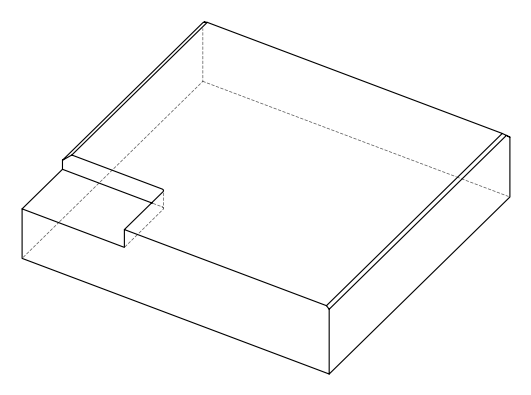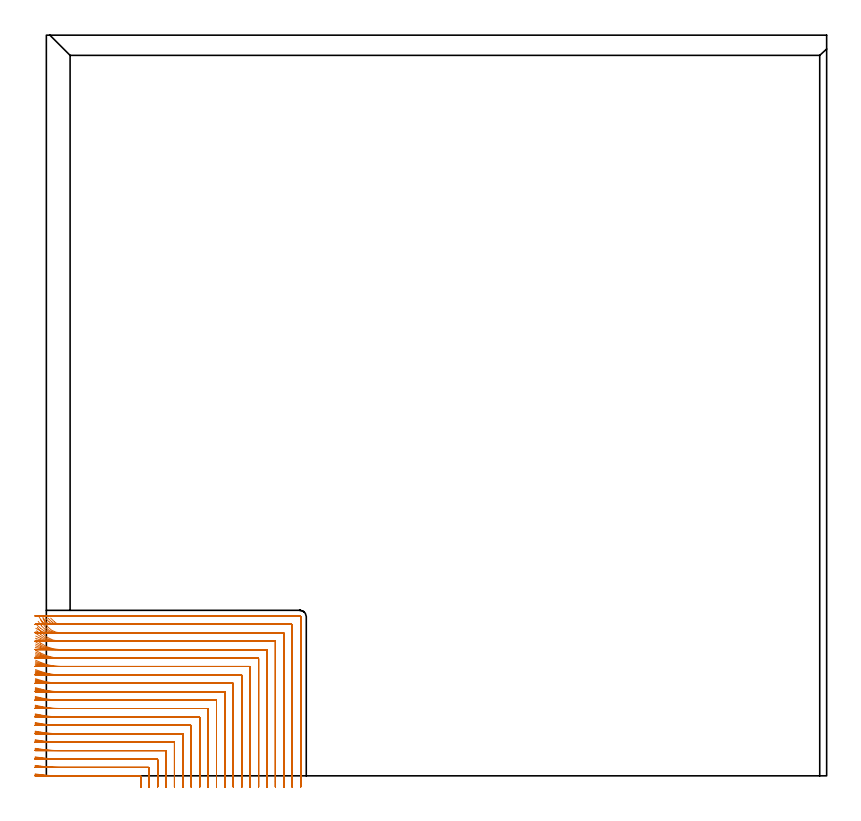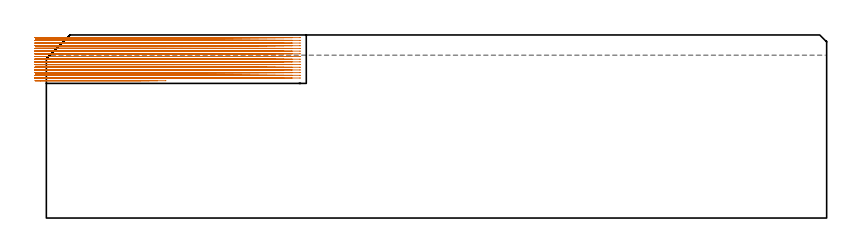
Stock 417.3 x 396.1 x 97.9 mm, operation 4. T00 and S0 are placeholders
(PLAN: 4 operations, 1 tool changes, 148.5 min)
(1 AREA_MILL | FG_CHAMFER_SURFACE | UGT0205_001 | 13.36 min | 24344 mm3)
(2 AREA_MILL_1 | FG_CHAMFER_SURFACE_1 | UGT0205_001 | 12.36 min | 24819 mm3)
(3 AREA_MILL_2 | FG_CHAMFER_SURFACE_2 | UGT0205_001 | 6.35 min | 2641 mm3)
(4 MILL_CORNER_NOTCH_RECTANGULAR | CORNER_NOTCH_RECTANGULAR | NXT0201_008 | Follow Part, ap 1.5, ae 75% | 116.43 min | 318016 mm3)
(TOOL UGT0205_001 | Chamfer Mill 20 x 3 x 45 deg. | D20 FL50 Z2)
(TOOL NXT0201_008 | ENDMILL 6mm [2P460-0600-NA 1630] | D6 FL26 Z6)
(OP 4 MILL_CORNER_NOTCH_RECTANGULAR, part 1 of 2)
G17 G21 G94 G90
T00 M6
G54
G17 G0 G90 X50.5 Y-6. S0 M3
G43 Z107.9 H1
Z96.461
G94 G1 Y-3. F250.
Y-0.294 F500.
G3 X50.206 Y0. R0.3
G1 X7.586
G2 X-3. Y0.658 R85.5
G1 X-5.977 Y1.029 F250.
G0 Z107.9
X55. Y-6.
Z96.461
G1 Y-3.
Y4.206 F500.
G3 X54.706 Y4.5 R0.3
G1 X7.586
G2 X-3. Y5.195 R81.
G1 X-5.974 Y5.587 F250.
G0 Z107.9
X59.5 Y-6.
Z96.461
G1 Y-3.
Y8.705 F500.
G3 X59.205 Y9. R0.3
G1 X7.586
G2 X-3. Y9.736 R76.5
G1 X-5.971 Y10.151 F250.
G0 Z107.9
X64. Y-6.
Z96.461
G1 Y-3.
Y13.205 F500.
G3 X63.705 Y13.5 R0.3
G1 X7.586
G2 X-3. Y14.282 R72.
G1 X-5.967 Y14.724 F250.
G0 Z107.9
X68.5 Y-6.
Z96.461
G1 Y-3.
Y17.705 F500.
G3 X68.205 Y18. R0.3
G1 X7.586
G2 X-3. Y18.835 R67.5
G1 X-5.963 Y19.306 F250.
G0 Z107.9
X73. Y-6.
Z96.461
G1 Y-3.
Y22.205 F500.
G3 X72.705 Y22.5 R0.3
G1 X7.586
G2 X-3. Y23.396 R63.
G1 X-5.957 Y23.9 F250.
G0 Z107.9
X77.5 Y-6.
Z96.461
G1 Y-3.
Y26.705 F500.
G3 X77.205 Y27. R0.3
G1 X7.586
G2 X-3. Y27.966 R58.5
G1 X-5.95 Y28.509 F250.
G0 Z107.9
X82. Y-6.
Z96.461
G1 Y-3.
Y31.205 F500.
G3 X81.705 Y31.5 R0.3
G1 X7.586
G2 X-3. Y32.548 R54.
G1 X-5.942 Y33.136 F250.
G0 Z107.9
X86.5 Y-6.
Z96.461
G1 Y-3.
Y35.704 F500.
G3 X86.204 Y36. R0.3
G1 X7.586
G2 X-3. Y37.145 R49.5
G1 X-5.931 Y37.787 F250.
G0 Z107.9
X91. Y-6.
Z96.461
G1 Y-3.
Y40.204 F500.
G3 X90.704 Y40.5 R0.3
G1 X7.586
G2 X-3. Y41.763 R45.
G1 X-5.916 Y42.469 F250.
G0 Z107.9
X95.5 Y-6.
Z96.461
G1 Y-3.
Y44.704 F500.
G3 X95.204 Y45. R0.3
G1 X7.586
G2 X-3. Y46.408 R40.5
G1 X-5.896 Y47.192 F250.
G0 Z107.9
X100. Y-6.
Z96.461
G1 Y-3.
Y49.204 F500.
G3 X99.704 Y49.5 R0.3
G1 X7.586
G2 X-3. Y51.092 R36.
G1 X-5.867 Y51.974 F250.
G0 Z107.9
X104.5 Y-6.
Z96.461
G1 Y-3.
Y53.704 F500.
G3 X104.204 Y54. R0.3
G1 X7.586
G2 X-3. Y55.832 R31.5
G1 X-5.826 Y56.84 F250.
G0 Z107.9
X109. Y-6.
Z96.461
G1 Y-3.
Y58.203 F500.
G3 X108.703 Y58.5 R0.3
G1 X7.586
G2 X-3. Y60.662 R27.
G1 X-5.76 Y61.838 F250.
G0 Z107.9
X113.5 Y-6.
Z96.461
G1 Y-3.
Y62.703 F500.
G3 X113.203 Y63. R0.3
G1 X7.586
G2 X-3. Y65.646 R22.5
G1 X-5.647 Y67.057 F250.
G0 Z107.9
X118. Y-6.
Z96.461
G1 Y-3.
Y67.203 F500.
G3 X117.703 Y67.5 R0.3
G1 X7.586
G2 X-3. Y70.942 R18.
G1 X-5.426 Y72.706 F250.
G0 Z107.9
X122.5 Y-6.
Z96.461
G1 Y-3.
Y71.703 F500.
G3 X122.203 Y72. R0.3
G1 X7.586
G2 X-3. Y77.122 R13.5
G1 X-4.862 Y79.475 F250.
G0 Z107.9
X127. Y-6.
Z96.461
G1 Y-3.
Y76.203 F500.
G3 X126.703 Y76.5 R0.3
G1 X7.586
G2 X-0.459 Y81.465 R9.
G1 X-1.804 Y84.147 F250.
G0 Z107.9
X131.5 Y-6.
Z96.461
G1 Y-3.
Y80.703 F500.
G3 X131.203 Y81. R0.3
G1 X7.586
G2 X4.451 Y82.272 R4.5
G1 X2.299 Y84.363 F250.
G0 Z107.9
X136. Y-6.
Z96.461
G1 Y-3.
Y85.1 F500.
G3 X135.6 Y85.5 R0.4
G1 X7.586
X4.586 F250.
G0 Z107.9
X50.5 Y-6.
Z95.022
G1 Y-3.
Y-0.294 F500.
G3 X50.206 Y0. R0.3
G1 X6.147
G2 X-3. Y0.491 R85.5
G1 X-5.983 Y0.812 F250.
G0 Z107.9
X55. Y-6.
Z95.022
G1 Y-3.
Y4.206 F500.
G3 X54.706 Y4.5 R0.3
G1 X6.147
G2 X-3. Y5.018 R81.
G1 X-5.981 Y5.357 F250.
G0 Z107.9
X59.5 Y-6.
Z95.022
G1 Y-3.
Y8.705 F500.
G3 X59.205 Y9. R0.3
G1 X6.147
G2 X-3. Y9.549 R76.5
G1 X-5.978 Y9.907 F250.
G0 Z107.9
X64. Y-6.
Z95.022
G1 Y-3.
Y13.205 F500.
G3 X63.705 Y13.5 R0.3
G1 X6.147
G2 X-3. Y14.083 R72.
G1 X-5.976 Y14.464 F250.
G0 Z107.9
X68.5 Y-6.
Z95.022
G1 Y-3.
Y17.705 F500.
G3 X68.205 Y18. R0.3
G1 X6.147
G2 X-3. Y18.623 R67.5
G1 X-5.972 Y19.029 F250.
G0 Z107.9
X73. Y-6.
Z95.022
G1 Y-3.
Y22.205 F500.
G3 X72.705 Y22.5 R0.3
G1 X6.147
G2 X-3. Y23.168 R63.
G1 X-5.968 Y23.603 F250.
G0 Z107.9
X77.5 Y-6.
Z95.022
G1 Y-3.
Y26.705 F500.
G3 X77.205 Y27. R0.3
G1 X6.147
G2 X-3. Y27.719 R58.5
G1 X-5.963 Y28.189 F250.
G0 Z107.9
X82. Y-6.
Z95.022
G1 Y-3.
Y31.205 F500.
G3 X81.705 Y31.5 R0.3
G1 X6.147
G2 X-3. Y32.28 R54.
G1 X-5.957 Y32.788 F250.
G0 Z107.9
X86.5 Y-6.
Z95.022
G1 Y-3.
Y35.704 F500.
G3 X86.204 Y36. R0.3
G1 X6.147
G2 X-3. Y36.852 R49.5
G1 X-5.948 Y37.407 F250.
G0 Z107.9
X91. Y-6.
Z95.022
G1 Y-3.
Y40.204 F500.
G3 X90.704 Y40.5 R0.3
G1 X6.147
G2 X-3. Y41.439 R45.
G1 X-5.937 Y42.049 F250.
G0 Z107.9
X95.5 Y-6.
Z95.022
G1 Y-3.
Y44.704 F500.
G3 X95.204 Y45. R0.3
G1 X6.147
G2 X-3. Y46.046 R40.5
G1 X-5.922 Y46.724 F250.
G0 Z107.9
X100. Y-6.
Z95.022
G1 Y-3.
Y49.204 F500.
G3 X99.704 Y49.5 R0.3
G1 X6.147
G2 X-3. Y50.681 R36.
G1 X-5.902 Y51.444 F250.
G0 Z107.9
X104.5 Y-6.
Z95.022
G1 Y-3.
Y53.704 F500.
G3 X104.204 Y54. R0.3
G1 X6.147
G2 X-3. Y55.357 R31.5
G1 X-5.871 Y56.228 F250.
G0 Z107.9
X109. Y-6.
Z95.022
G1 Y-3.
Y58.203 F500.
G3 X108.703 Y58.5 R0.3
G1 X6.147
G2 X-3. Y60.097 R27.
G1 X-5.823 Y61.113 F250.
G0 Z107.9
X113.5 Y-6.
Z95.022
G1 Y-3.
Y62.703 F500.
G3 X113.203 Y63. R0.3
G1 X6.147
G2 X-3. Y64.943 R22.5
G1 X-5.741 Y66.163 F250.
G0 Z107.9
X118. Y-6.
Z95.022
G1 Y-3.
Y67.203 F500.
G3 X117.703 Y67.5 R0.3
G1 X6.147
G2 X-3. Y69.997 R18.
G1 X-5.584 Y71.522 F250.
G0 Z107.9
X122.5 Y-6.
Z95.022
G1 Y-3.
Y71.703 F500.
G3 X122.203 Y72. R0.3
G1 X6.147
G2 X-3. Y75.571 R13.5
G1 X-5.206 Y77.604 F250.
G0 Z107.9
X127. Y-6.
Z95.022
G1 Y-3.
Y76.203 F500.
G3 X126.703 Y76.5 R0.3
G1 X6.147
G2 X-1.651 Y81.006 R9.
G1 X-3.149 Y83.605 F250.
G0 Z107.9
X131.5 Y-6.
Z95.022
G1 Y-3.
Y80.703 F500.
G3 X131.203 Y81. R0.3
G1 X6.147
G2 X3.011 Y82.272 R4.5
G1 X0.859 Y84.363 F250.
G0 Z107.9
X136. Y-6.
Z95.022
G1 Y-3.
Y85.1 F500.
G3 X135.6 Y85.5 R0.4
G1 X6.147
X3.147 F250.
G0 Z107.9
X50.5 Y-6.
Z93.583
G1 Y-3.
Y-0.294 F500.
G3 X50.206 Y0. R0.3
G1 X4.683
G2 X-3. Y0.346 R85.5
G1 X-5.988 Y0.616 F250.
G0 Z107.9
X55. Y-6.
Z93.583
G1 Y-3.
Y4.206 F500.
G3 X54.706 Y4.5 R0.3
G1 X4.683
G2 X-3. Y4.865 R81.
G1 X-5.986 Y5.15 F250.
G0 Z107.9
X59.5 Y-6.
Z93.583
G1 Y-3.
Y8.705 F500.
G3 X59.205 Y9. R0.3
G1 X4.683
G2 X-3. Y9.387 R76.5
G1 X-5.985 Y9.688 F250.
G0 Z107.9
X64. Y-6.
Z93.583
G1 Y-3.
Y13.205 F500.
G3 X63.705 Y13.5 R0.3
G1 X4.683
G2 X-3. Y13.911 R72.
G1 X-5.983 Y14.231 F250.
G0 Z107.9
X68.5 Y-6.
Z93.583
G1 Y-3.
Y17.705 F500.
G3 X68.205 Y18. R0.3
G1 X4.683
G2 X-3. Y18.439 R67.5
G1 X-5.981 Y18.78 F250.
G0 Z107.9
X73. Y-6.
Z93.583
G1 Y-3.
Y22.205 F500.
G3 X72.705 Y22.5 R0.3
G1 X4.683
G2 X-3. Y22.97 R63.
G1 X-5.978 Y23.336 F250.
G0 Z107.9
X77.5 Y-6.
Z93.583
G1 Y-3.
Y26.705 F500.
G3 X77.205 Y27. R0.3
G1 X4.683
G2 X-3. Y27.507 R58.5
G1 X-5.974 Y27.901 F250.
G0 Z107.9
X82. Y-6.
Z93.583
G1 Y-3.
Y31.205 F500.
G3 X81.705 Y31.5 R0.3
G1 X4.683
G2 X-3. Y32.049 R54.
G1 X-5.969 Y32.476 F250.
G0 Z107.9
X86.5 Y-6.
Z93.583
G1 Y-3.
Y35.704 F500.
G3 X86.204 Y36. R0.3
G1 X4.683
G2 X-3. Y36.6 R49.5
G1 X-5.964 Y37.066 F250.
G0 Z107.9
X91. Y-6.
Z93.583
G1 Y-3.
Y40.204 F500.
G3 X90.704 Y40.5 R0.3
G1 X4.683
G2 X-3. Y41.161 R45.
G1 X-5.956 Y41.673 F250.
G0 Z107.9
X95.5 Y-6.
Z93.583
G1 Y-3.
Y44.704 F500.
G3 X95.204 Y45. R0.3
G1 X4.683
G2 X-3. Y45.735 R40.5
G1 X-5.946 Y46.305 F250.
G0 Z107.9
X100. Y-6.
Z93.583
G1 Y-3.
Y49.204 F500.
G3 X99.704 Y49.5 R0.3
G1 X4.683
G2 X-3. Y50.329 R36.
G1 X-5.931 Y50.97 F250.
G0 Z107.9
X104.5 Y-6.
Z93.583
G1 Y-3.
Y53.704 F500.
G3 X104.204 Y54. R0.3
G1 X4.683
G2 X-3. Y54.951 R31.5
G1 X-5.909 Y55.683 F250.
G0 Z107.9
X109. Y-6.
Z93.583
G1 Y-3.
Y58.203 F500.
G3 X108.703 Y58.5 R0.3
G1 X4.683
G2 X-3. Y59.616 R27.
G1 X-5.876 Y60.47 F250.
G0 Z107.9
X113.5 Y-6.
Z93.583
G1 Y-3.
Y62.703 F500.
G3 X113.203 Y63. R0.3
G1 X4.683
G2 X-3. Y64.352 R22.5
G1 X-5.82 Y65.377 F250.
G0 Z107.9
X118. Y-6.
Z93.583
G1 Y-3.
Y67.203 F500.
G3 X117.703 Y67.5 R0.3
G1 X4.683
G2 X-3. Y69.222 R18.
G1 X-5.713 Y70.503 F250.
G0 Z107.9
X122.5 Y-6.
Z93.583
G1 Y-3.
Y71.703 F500.
G3 X122.203 Y72. R0.3
G1 X4.683
G2 X-3. Y74.4 R13.5
G1 X-5.467 Y76.107 F250.
G0 Z107.9
X127. Y-6.
Z93.583
G1 Y-3.
Y76.203 F500.
G3 X126.703 Y76.5 R0.3
G1 X4.683
G2 X-2.597 Y80.209 R9.
G1 X-4.361 Y82.636 F250.
G0 Z107.9
X131.5 Y-6.
Z93.583
G1 Y-3.
Y80.703 F500.
G3 X131.203 Y81. R0.3
G1 X4.683
G2 X1.483 Y82.337 R4.5
G1 X-0.626 Y84.471 F250.
G0 Z107.9
X136. Y-6.
Z93.583
G1 Y-3.
Y85.1 F500.
G3 X135.6 Y85.5 R0.4
G1 X4.683
X1.683 F250.
G0 Z107.9
X50.5 Y-6.
Z92.144
G1 Y-3.
Y-0.294 F500.
G3 X50.206 Y0. R0.3
G1 X3.033
G2 X-3. Y0.213 R85.5
G1 X-5.993 Y0.425 F250.
G0 Z107.9
X55. Y-6.
Z92.144
G1 Y-3.
Y4.206 F500.
G3 X54.706 Y4.5 R0.3
G1 X3.033
G2 X-3. Y4.725 R81.
G1 X-5.992 Y4.948 F250.
G0 Z107.9
X59.5 Y-6.
Z92.144
G1 Y-3.
Y8.705 F500.
G3 X59.205 Y9. R0.3
G1 X3.033
G2 X-3. Y9.238 R76.5
G1 X-5.991 Y9.475 F250.
G0 Z107.9
X64. Y-6.
Z92.144
G1 Y-3.
Y13.205 F500.
G3 X63.705 Y13.5 R0.3
G1 X3.033
G2 X-3. Y13.753 R72.
G1 X-5.989 Y14.005 F250.
G0 Z107.9
X68.5 Y-6.
Z92.144
G1 Y-3.
Y17.705 F500.
G3 X68.205 Y18. R0.3
G1 X3.033
G2 X-3. Y18.27 R67.5
G1 X-5.988 Y18.538 F250.
G0 Z107.9
X73. Y-6.
Z92.144
G1 Y-3.
Y22.205 F500.
G3 X72.705 Y22.5 R0.3
G1 X3.033
G2 X-3. Y22.79 R63.
G1 X-5.986 Y23.077 F250.
G0 Z107.9
X77.5 Y-6.
Z92.144
G1 Y-3.
Y26.705 F500.
G3 X77.205 Y27. R0.3
G1 X3.033
G2 X-3. Y27.312 R58.5
G1 X-5.984 Y27.621 F250.
G0 Z107.9
X82. Y-6.
Z92.144
G1 Y-3.
Y31.205 F500.
G3 X81.705 Y31.5 R0.3
G1 X3.033
G2 X-3. Y31.838 R54.
G1 X-5.981 Y32.173 F250.
G0 Z107.9
X86.5 Y-6.
Z92.144
G1 Y-3.
Y35.704 F500.
G3 X86.204 Y36. R0.3
G1 X3.033
G2 X-3. Y36.369 R49.5
G1 X-5.978 Y36.735 F250.
G0 Z107.9
X91. Y-6.
Z92.144
G1 Y-3.
Y40.204 F500.
G3 X90.704 Y40.5 R0.3
G1 X3.033
G2 X-3. Y40.906 R45.
G1 X-5.973 Y41.309 F250.
G0 Z107.9
X95.5 Y-6.
Z92.144
G1 Y-3.
Y44.704 F500.
G3 X95.204 Y45. R0.3
G1 X3.033
G2 X-3. Y45.452 R40.5
G1 X-5.967 Y45.899 F250.
G0 Z107.9
X100. Y-6.
Z92.144
G1 Y-3.
Y49.204 F500.
G3 X99.704 Y49.5 R0.3
G1 X3.033
G2 X-3. Y50.009 R36.
G1 X-5.958 Y50.512 F250.
G0 Z107.9
X104.5 Y-6.
Z92.144
G1 Y-3.
Y53.704 F500.
G3 X104.204 Y54. R0.3
G1 X3.033
G2 X-3. Y54.583 R31.5
G1 X-5.944 Y55.158 F250.
G0 Z107.9
X109. Y-6.
Z92.144
G1 Y-3.
Y58.203 F500.
G3 X108.703 Y58.5 R0.3
G1 X3.033
G2 X-3. Y59.183 R27.
G1 X-5.924 Y59.853 F250.
G0 Z107.9
X113.5 Y-6.
Z92.144
G1 Y-3.
Y62.703 F500.
G3 X113.203 Y63. R0.3
G1 X3.033
G2 X-3. Y63.824 R22.5
G1 X-5.89 Y64.628 F250.
G0 Z107.9
X118. Y-6.
Z92.144
G1 Y-3.
Y67.203 F500.
G3 X117.703 Y67.5 R0.3
G1 X3.033
G2 X-3. Y68.541 R18.
G1 X-5.826 Y69.547 F250.
G0 Z107.9
X122.5 Y-6.
Z92.144
G1 Y-3.
Y71.703 F500.
G3 X122.203 Y72. R0.3
G1 X3.033
G2 X-3. Y73.423 R13.5
G1 X-5.684 Y74.764 F250.
G0 Z107.9
X127. Y-6.
Z92.144
G1 Y-3.
Y76.203 F500.
G3 X126.703 Y76.5 R0.3
G1 X3.033
G2 X-3. Y78.822 R9.
G1 X-5.226 Y80.833 F250.
G0 Z107.9
X131.5 Y-6.
Z92.144
G1 Y-3.
Y80.703 F500.
G3 X131.203 Y81. R0.3
G1 X3.033
G2 X-0.756 Y83.072 R4.5
G1 X-2.374 Y85.598 F250.
G0 Z107.9
X136. Y-6.
Z92.144
G1 Y-3.
Y85.1 F500.
G3 X135.6 Y85.5 R0.4
G1 X3.033
X0.033 F250.
G0 Z107.9
X50.5 Y-6.
Z90.705
G1 Y-3.
Y-0.294 F500.
G3 X50.206 Y0. R0.3
G1 X1.14
G2 X-3. Y0.1 R85.5
G1 X-5.996 Y0.246 F250.
G0 Z107.9
X55. Y-6.
Z90.705
G1 Y-3.
Y4.206 F500.
G3 X54.706 Y4.5 R0.3
G1 X1.14
G2 X-3. Y4.606 R81.
G1 X-5.996 Y4.759 F250.
G0 Z107.9
X59.5 Y-6.
Z90.705
G1 Y-3.
Y8.705 F500.
G3 X59.205 Y9. R0.3
G1 X1.14
G2 X-3. Y9.112 R76.5
G1 X-5.996 Y9.275 F250.
G0 Z107.9
X64. Y-6.
Z90.705
G1 Y-3.
Y13.205 F500.
G3 X63.705 Y13.5 R0.3
G1 X1.14
G2 X-3. Y13.619 R72.
G1 X-5.995 Y13.792 F250.
G0 Z107.9
X68.5 Y-6.
Z90.705
G1 Y-3.
Y17.705 F500.
G3 X68.205 Y18. R0.3
G1 X1.14
G2 X-3. Y18.127 R67.5
G1 X-5.994 Y18.311 F250.
G0 Z107.9
X73. Y-6.
Z90.705
G1 Y-3.
Y22.205 F500.
G3 X72.705 Y22.5 R0.3
G1 X1.14
G2 X-3. Y22.636 R63.
G1 X-5.994 Y22.833 F250.
G0 Z107.9
X77.5 Y-6.
Z90.705
G1 Y-3.
Y26.705 F500.
G3 X77.205 Y27. R0.3
G1 X1.14
G2 X-3. Y27.147 R58.5
G1 X-5.992 Y27.359 F250.
G0 Z107.9
X82. Y-6.
Z90.705
G1 Y-3.
Y31.205 F500.
G3 X81.705 Y31.5 R0.3
G1 X1.14
G2 X-3. Y31.659 R54.
G1 X-5.991 Y31.889 F250.
G0 Z107.9
X86.5 Y-6.
Z90.705
G1 Y-3.
Y35.704 F500.
G3 X86.204 Y36. R0.3
G1 X1.14
G2 X-3. Y36.173 R49.5
G1 X-5.989 Y36.424 F250.
G0 Z107.9
X91. Y-6.
Z90.705
G1 Y-3.
Y40.204 F500.
G3 X90.704 Y40.5 R0.3
G1 X1.14
G2 X-3. Y40.691 R45.
G1 X-5.987 Y40.967 F250.
G0 Z107.9
X95.5 Y-6.
Z90.705
G1 Y-3.
Y44.704 F500.
G3 X95.204 Y45. R0.3
G1 X1.14
G2 X-3. Y45.212 R40.5
G1 X-5.984 Y45.519 F250.
G0 Z107.9
X100. Y-6.
Z90.705
G1 Y-3.
Y49.204 F500.
G3 X99.704 Y49.5 R0.3
G1 X1.14
G2 X-3. Y49.739 R36.
G1 X-5.98 Y50.084 F250.
G0 Z107.9
X104.5 Y-6.
Z90.705
G1 Y-3.
Y53.704 F500.
G3 X104.204 Y54. R0.3
G1 X1.14
G2 X-3. Y54.273 R31.5
G1 X-5.974 Y54.668 F250.
G0 Z107.9
X109. Y-6.
Z90.705
G1 Y-3.
Y58.203 F500.
G3 X108.703 Y58.5 R0.3
G1 X1.14
G2 X-3. Y58.819 R27.
G1 X-5.965 Y59.279 F250.
G0 Z107.9
X113.5 Y-6.
Z90.705
G1 Y-3.
Y62.703 F500.
G3 X113.203 Y63. R0.3
G1 X1.14
G2 X-3. Y63.384 R22.5
G1 X-5.949 Y63.936 F250.
G0 Z107.9
X118. Y-6.
Z90.705
G1 Y-3.
Y67.203 F500.
G3 X117.703 Y67.5 R0.3
G1 X1.14
G2 X-3. Y67.983 R18.
G1 X-5.92 Y68.673 F250.
G0 Z107.9
X122.5 Y-6.
Z90.705
G1 Y-3.
Y71.703 F500.
G3 X122.203 Y72. R0.3
G1 X1.14
G2 X-3. Y72.651 R13.5
G1 X-5.855 Y73.571 F250.
G0 Z107.9
X127. Y-6.
Z90.705
G1 Y-3.
Y76.203 F500.
G3 X126.703 Y76.5 R0.3
G1 X1.14
G2 X-3. Y77.509 R9.
G1 X-5.664 Y78.889 F250.
G0 Z107.9
X131.5 Y-6.
Z90.705
G1 Y-3.
Y80.703 F500.
G3 X131.203 Y81. R0.3
G1 X1.14
G2 X-2.64 Y83.059 R4.5
G1 X-4.267 Y85.579 F250.
G0 Z107.9
X136. Y-6.
Z90.705
G1 Y-3.
Y85.1 F500.
G3 X135.6 Y85.5 R0.4
G1 X1.14
X-1.86 F250.
G0 Z107.9
X50.5 Y-6.
Z89.267
G1 Y-3.
Y-0.294 F500.
G3 X50.206 Y0. R0.3
G1 X-1.806
G2 X-3. Y0.008 R85.5
G1 X-6. Y0.05 F250.
G0 Z107.9
X55. Y-6.
Z89.267
G1 Y-3.
Y4.206 F500.
G3 X54.706 Y4.5 R0.3
G1 X-1.806
G2 X-3. Y4.509 R81.
G1 X-6. Y4.553 F250.
G0 Z107.9
X59.5 Y-6.
Z89.267
G1 Y-3.
Y8.706 F500.
G3 X59.206 Y9. R0.3
G1 X-1.806
G2 X-3. Y9.009 R76.5
G1 X-6. Y9.056 F250.
G0 Z107.9
X64. Y-6.
Z89.267
G1 Y-3.
Y13.205 F500.
G3 X63.705 Y13.5 R0.3
G1 X-1.806
G2 X-3. Y13.51 R72.
G1 X-6. Y13.56 F250.
G0 Z107.9
X68.5 Y-6.
Z89.267
G1 Y-3.
Y17.705 F500.
G3 X68.205 Y18. R0.3
G1 X-1.806
G2 X-3. Y18.011 R67.5
G1 X-6. Y18.064 F250.
G0 Z107.9
X73. Y-6.
Z89.267
G1 Y-3.
Y22.205 F500.
G3 X72.705 Y22.5 R0.3
G1 X-1.806
G2 X-3. Y22.511 R63.
G1 X-5.999 Y22.568 F250.
G0 Z107.9
X77.5 Y-6.
Z89.267
G1 Y-3.
Y26.705 F500.
G3 X77.205 Y27. R0.3
G1 X-1.806
G2 X-3. Y27.012 R58.5
G1 X-5.999 Y27.073 F250.
G0 Z107.9
X82. Y-6.
Z89.267
G1 Y-3.
Y31.205 F500.
G3 X81.705 Y31.5 R0.3
G1 X-1.806
G2 X-3. Y31.513 R54.
G1 X-5.999 Y31.58 F250.
G0 Z107.9
X86.5 Y-6.
Z89.267
G1 Y-3.
Y35.704 F500.
G3 X86.204 Y36. R0.3
G1 X-1.806
G2 X-3. Y36.014 R49.5
G1 X-5.999 Y36.087 F250.
G0 Z107.9
X91. Y-6.
Z89.267
G1 Y-3.
Y40.204 F500.
G3 X90.704 Y40.5 R0.3
G1 X-1.806
G2 X-3. Y40.516 R45.
G1 X-5.999 Y40.595 F250.
G0 Z107.9
X95.5 Y-6.
Z89.267
G1 Y-3.
Y44.704 F500.
G3 X95.204 Y45. R0.3
G1 X-1.806
G2 X-3. Y45.018 R40.5
G1 X-5.999 Y45.106 F250.
G0 Z107.9
X100. Y-6.
Z89.267
G1 Y-3.
Y49.204 F500.
G3 X99.704 Y49.5 R0.3
G1 X-1.806
G2 X-3. Y49.52 R36.
G1 X-5.998 Y49.619 F250.
G0 Z107.9
X104.5 Y-6.
Z89.267
G1 Y-3.
Y53.704 F500.
G3 X104.204 Y54. R0.3
G1 X-1.806
G2 X-3. Y54.023 R31.5
G1 X-5.998 Y54.136 F250.
G0 Z107.9
X109. Y-6.
Z89.267
G1 Y-3.
Y58.204 F500.
G3 X108.704 Y58.5 R0.3
G1 X-1.806
G2 X-3. Y58.526 R27.
G1 X-5.997 Y58.659 F250.
G0 Z107.9
X113.5 Y-6.
Z89.267
G1 Y-3.
Y62.703 F500.
G3 X113.203 Y63. R0.3
G1 X-1.806
G2 X-3. Y63.032 R22.5
G1 X-5.996 Y63.191 F250.
G0 Z107.9
X118. Y-6.
Z89.267
G1 Y-3.
Y67.203 F500.
G3 X117.703 Y67.5 R0.3
G1 X-1.806
G2 X-3. Y67.54 R18.
G1 X-5.993 Y67.739 F250.
G0 Z107.9
X122.5 Y-6.
Z89.267
G1 Y-3.
Y71.703 F500.
G3 X122.203 Y72. R0.3
G1 X-1.806
G2 X-3. Y72.053 R13.5
G1 X-5.988 Y72.318 F250.
G0 Z107.9
X127. Y-6.
Z89.267
G1 Y-3.
Y76.203 F500.
G3 X126.703 Y76.5 R0.3
G1 X-1.806
G2 X-3. Y76.58 R9.
G1 X-5.973 Y76.978 F250.
G0 Z107.9
X131.5 Y-6.
Z89.267
G1 Y-3.
Y80.703 F500.
G3 X131.203 Y81. R0.3
G1 X-1.806
G2 X-3. Y81.161 R4.5
G1 X-6. F250.
G0 Z107.9
X136. Y-6.
Z89.267
G1 Y-3.
Y85.1 F500.
G3 X135.6 Y85.5 R0.4
G1 X-1.806
X-4.806 F250.
G0 Z107.9
X50.5 Y-6.
Z87.828
G1 Y-3.
Y-0.294 F500.
G3 X50.206 Y0. R0.3
G1 X-2.857
X-3.
X-6. Y0.005 F250.
G0 Z107.9
X55. Y-6.
Z87.828
G1 Y-3.
Y4.206 F500.
G3 X54.706 Y4.5 R0.3
G1 X-2.857
X-3.
X-6. Y4.505 F250.
G0 Z107.9
X59.5 Y-6.
Z87.828
G1 Y-3.
Y8.706 F500.
G3 X59.206 Y9. R0.3
G1 X-2.857
X-3.
X-6. Y9.006 F250.
G0 Z107.9
X64. Y-6.
Z87.828
G1 Y-3.
Y13.205 F500.
G3 X63.705 Y13.5 R0.3
G1 X-2.857
X-3.
X-6. Y13.506 F250.
G0 Z107.9
X68.5 Y-6.
Z87.828
G1 Y-3.
Y17.705 F500.
G3 X68.205 Y18. R0.3
G1 X-2.857
X-3.
X-6. Y18.006 F250.
G0 Z107.9
X73. Y-6.
Z87.828
G1 Y-3.
Y22.205 F500.
G3 X72.705 Y22.5 R0.3
G1 X-2.857
X-3.
X-6. Y22.507 F250.
G0 Z107.9
X77.5 Y-6.
Z87.828
G1 Y-3.
Y26.705 F500.
G3 X77.205 Y27. R0.3
G1 X-2.857
X-3.
X-6. Y27.007 F250.
G0 Z107.9
X82. Y-6.
Z87.828
G1 Y-3.
Y31.205 F500.
G3 X81.705 Y31.5 R0.3
G1 X-2.857
X-3.
X-6. Y31.508 F250.
G0 Z107.9
X86.5 Y-6.
Z87.828
G1 Y-3.
Y35.704 F500.
G3 X86.204 Y36. R0.3
G1 X-2.857
X-3.
X-6. Y36.009 F250.
G0 Z107.9
X91. Y-6.
Z87.828
G1 Y-3.
Y40.204 F500.
G3 X90.704 Y40.5 R0.3
G1 X-2.857
X-3.
X-6. Y40.51 F250.
G0 Z107.9
X95.5 Y-6.
Z87.828
G1 Y-3.
Y44.704 F500.
G3 X95.204 Y45. R0.3
G1 X-2.857
X-3.
X-6. Y45.011 F250.
G0 Z107.9
X100. Y-6.
Z87.828
G1 Y-3.
Y49.204 F500.
G3 X99.704 Y49.5 R0.3
G1 X-2.857
X-3.
X-6. Y49.512 F250.
G0 Z107.9
X104.5 Y-6.
Z87.828
G1 Y-3.
Y53.704 F500.
G3 X104.204 Y54. R0.3
G1 X-2.857
X-3.
X-6. Y54.014 F250.
G0 Z107.9
X109. Y-6.
Z87.828
G1 Y-3.
Y58.204 F500.
G3 X108.704 Y58.5 R0.3
G1 X-2.857
X-3.
X-6. Y58.516 F250.
G0 Z107.9
X113.5 Y-6.
Z87.828
G1 Y-3.
Y62.703 F500.
G3 X113.203 Y63. R0.3
G1 X-2.857
X-3.
X-6. Y63.019 F250.
G0 Z107.9
X118. Y-6.
Z87.828
G1 Y-3.
Y67.203 F500.
G3 X117.703 Y67.5 R0.3
G1 X-2.857
X-3. Y67.501
X-6. Y67.524 F250.
G0 Z107.9
X122.5 Y-6.
Z87.828
G1 Y-3.
Y71.703 F500.
G3 X122.203 Y72. R0.3
G1 X-2.857
X-3. Y72.001
X-6. Y72.032 F250.
G0 Z107.9
X127. Y-6.
Z87.828
G1 Y-3.
Y76.203 F500.
G3 X126.703 Y76.5 R0.3
G1 X-2.857
X-3. Y76.501
X-6. Y76.549 F250.
G0 Z107.9
X131.5 Y-6.
Z87.828
G1 Y-3.
Y80.703 F500.
G3 X131.203 Y81. R0.3
G1 X-2.857
X-3. Y81.002
X-5.998 Y81.097 F250.
G0 Z107.9
X136. Y-6.
Z87.828
G1 Y-3.
Y85.1 F500.
G3 X135.6 Y85.5 R0.4
G1 X-2.857
X-5.857 F250.
G0 Z107.9
X50.5 Y-6.
Z86.389
G1 Y-3.
Y-0.294 F500.
G3 X50.206 Y0. R0.3
G1 X-3.
X-6. F250.
G0 Z107.9
X55. Y-6.
Z86.389
G1 Y-3.
Y4.206 F500.
G3 X54.706 Y4.5 R0.3
G1 X-3.
X-6. F250.
G0 Z107.9
X59.5 Y-6.
Z86.389
G1 Y-3.
Y8.706 F500.
G3 X59.206 Y9. R0.3
G1 X-3.
X-6. F250.
G0 Z107.9
X64. Y-6.
Z86.389
G1 Y-3.
Y13.205 F500.
G3 X63.705 Y13.5 R0.3
G1 X-3.
X-6. F250.
G0 Z107.9
X68.5 Y-6.
Z86.389
G1 Y-3.
Y17.705 F500.
G3 X68.205 Y18. R0.3
G1 X-3.
X-6. F250.
G0 Z107.9
X73. Y-6.
Z86.389
G1 Y-3.
Y22.205 F500.
G3 X72.705 Y22.5 R0.3
G1 X-3.
X-6. F250.
G0 Z107.9
X77.5 Y-6.
Z86.389
G1 Y-3.
Y26.705 F500.
G3 X77.205 Y27. R0.3
G1 X-3.
X-6. F250.
G0 Z107.9
X82. Y-6.
Z86.389
G1 Y-3.
Y31.205 F500.
G3 X81.705 Y31.5 R0.3
G1 X-3.
X-6. F250.
G0 Z107.9
X86.5 Y-6.
Z86.389
G1 Y-3.
Y35.704 F500.
G3 X86.204 Y36. R0.3
G1 X-3.
X-6. F250.
G0 Z107.9
X91. Y-6.
Z86.389
G1 Y-3.
Y40.204 F500.
G3 X90.704 Y40.5 R0.3
G1 X-3.
X-6. F250.
G0 Z107.9
X95.5 Y-6.
Z86.389
G1 Y-3.
Y44.704 F500.
G3 X95.204 Y45. R0.3
G1 X-3.
X-6. F250.
G0 Z107.9
X100. Y-6.
Z86.389
G1 Y-3.
Y49.204 F500.
G3 X99.704 Y49.5 R0.3
G1 X-3.
X-6. F250.
G0 Z107.9
X104.5 Y-6.
Z86.389
G1 Y-3.
Y53.704 F500.
G3 X104.204 Y54. R0.3
G1 X-3.
X-6. F250.
G0 Z107.9
X109. Y-6.
Z86.389
G1 Y-3.
Y58.204 F500.
G3 X108.704 Y58.5 R0.3
G1 X-3.
X-6. F250.
G0 Z107.9
X113.5 Y-6.
Z86.389
G1 Y-3.
Y62.703 F500.
G3 X113.203 Y63. R0.3
G1 X-3.
X-6. F250.
G0 Z107.9
X118. Y-6.
Z86.389
G1 Y-3.
Y67.203 F500.
G3 X117.703 Y67.5 R0.3
G1 X-3.
X-6. F250.
G0 Z107.9
X122.5 Y-6.
Z86.389
G1 Y-3.
Y71.703 F500.
G3 X122.203 Y72. R0.3
G1 X-3.
X-6. F250.
G0 Z107.9
X127. Y-6.
Z86.389
G1 Y-3.
Y76.203 F500.
G3 X126.703 Y76.5 R0.3
G1 X-3.
X-6. F250.
G0 Z107.9
X131.5 Y-6.
Z86.389
G1 Y-3.
Y80.703 F500.
G3 X131.203 Y81. R0.3
G1 X-3.
X-6. F250.
G0 Z107.9
X136. Y-6.
Z86.389
G1 Y-3.
Y85.1 F500.
G3 X135.6 Y85.5 R0.4
G1 X-3.
X-6. F250.
G0 Z107.9
X50.5 Y-6.
Z84.95
G1 Y-3.
Y-0.294 F500.
G3 X50.206 Y0. R0.3
G1 X-3.
X-6. F250.
G0 Z107.9
X55. Y-6.
Z84.95
G1 Y-3.
Y4.206 F500.
G3 X54.706 Y4.5 R0.3
G1 X-3.
X-6. F250.
G0 Z107.9
X59.5 Y-6.
Z84.95
G1 Y-3.
Y8.705 F500.
G3 X59.205 Y9. R0.3
G1 X-3.
X-6. F250.
G0 Z107.9
X64. Y-6.
Z84.95
G1 Y-3.
Y13.205 F500.
G3 X63.705 Y13.5 R0.3
G1 X-3.
X-6. F250.
G0 Z107.9
X68.5 Y-6.
Z84.95
G1 Y-3.
Y17.705 F500.
G3 X68.205 Y18. R0.3
G1 X-3.
X-6. F250.
G0 Z107.9
X73. Y-6.
Z84.95
G1 Y-3.
Y22.205 F500.
G3 X72.705 Y22.5 R0.3
G1 X-3.
X-6. F250.
G0 Z107.9
X77.5 Y-6.
Z84.95
G1 Y-3.
Y26.705 F500.
G3 X77.205 Y27. R0.3
G1 X-3.
X-6. F250.
G0 Z107.9
X82. Y-6.
Z84.95
G1 Y-3.
Y31.205 F500.
G3 X81.705 Y31.5 R0.3
G1 X-3.
X-6. F250.
G0 Z107.9
X86.5 Y-6.
Z84.95
G1 Y-3.
Y35.704 F500.
G3 X86.204 Y36. R0.3
G1 X-3.
X-6. F250.
G0 Z107.9
X91. Y-6.
Z84.95
G1 Y-3.
Y40.204 F500.
G3 X90.704 Y40.5 R0.3
G1 X-3.
X-6. F250.
G0 Z107.9
X95.5 Y-6.
Z84.95
G1 Y-3.
Y44.704 F500.
G3 X95.204 Y45. R0.3
G1 X-3.
X-6. F250.
G0 Z107.9
X100. Y-6.
Z84.95
G1 Y-3.
Y49.204 F500.
G3 X99.704 Y49.5 R0.3
G1 X-3.
X-6. F250.
G0 Z107.9
X104.5 Y-6.
Z84.95
G1 Y-3.
Y53.704 F500.
G3 X104.204 Y54. R0.3
G1 X-3.
X-6. F250.
G0 Z107.9
X109. Y-6.
Z84.95
G1 Y-3.
Y58.203 F500.
G3 X108.703 Y58.5 R0.3
G1 X-3.
X-6. F250.
G0 Z107.9
X113.5 Y-6.
Z84.95
G1 Y-3.
Y62.703 F500.
G3 X113.203 Y63. R0.3
G1 X-3.
X-6. F250.
G0 Z107.9
X118. Y-6.
Z84.95
G1 Y-3.
Y67.203 F500.
G3 X117.703 Y67.5 R0.3
G1 X-3.
X-6. F250.
G0 Z107.9
X122.5 Y-6.
Z84.95
G1 Y-3.
Y71.703 F500.
G3 X122.203 Y72. R0.3
G1 X-3.
X-6. F250.
G0 Z107.9
X127. Y-6.
Z84.95
G1 Y-3.
Y76.203 F500.
G3 X126.703 Y76.5 R0.3
G1 X-3.
X-6. F250.
G0 Z107.9
X131.5 Y-6.
Z84.95
G1 Y-3.
Y80.703 F500.
G3 X131.203 Y81. R0.3
G1 X-3.
X-6. F250.
G0 Z107.9
X136. Y-6.
Z84.95
G1 Y-3.
Y85.1 F500.
G3 X135.6 Y85.5 R0.4
G1 X-3.
X-6. F250.
G0 Z107.9
X50.5 Y-6.
Z83.511
G1 Y-3.
Y-0.294 F500.
G3 X50.206 Y0. R0.3
G1 X-3.
X-6. F250.
G0 Z107.9
X55. Y-6.
Z83.511
G1 Y-3.
Y4.206 F500.
G3 X54.706 Y4.5 R0.3
G1 X-3.
X-6. F250.
G0 Z107.9
X59.5 Y-6.
Z83.511
G1 Y-3.
Y8.705 F500.
G3 X59.205 Y9. R0.3
G1 X-3.
X-6. F250.
G0 Z107.9
X64. Y-6.
Z83.511
G1 Y-3.
Y13.205 F500.
G3 X63.705 Y13.5 R0.3
G1 X-3.
X-6. F250.
G0 Z107.9
X68.5 Y-6.
Z83.511
G1 Y-3.
Y17.705 F500.
G3 X68.205 Y18. R0.3
G1 X-3.
X-6. F250.
G0 Z107.9
X73. Y-6.
Z83.511
G1 Y-3.
Y22.205 F500.
G3 X72.705 Y22.5 R0.3
G1 X-3.
X-6. F250.
G0 Z107.9
X77.5 Y-6.
Z83.511
G1 Y-3.
Y26.705 F500.
G3 X77.205 Y27. R0.3
G1 X-3.
X-6. F250.
G0 Z107.9
X82. Y-6.
Z83.511
G1 Y-3.
Y31.205 F500.
G3 X81.705 Y31.5 R0.3
G1 X-3.
X-6. F250.
G0 Z107.9
X86.5 Y-6.
Z83.511
G1 Y-3.
Y35.704 F500.
G3 X86.204 Y36. R0.3
G1 X-3.
X-6. F250.
G0 Z107.9
X91. Y-6.
Z83.511
G1 Y-3.
Y40.204 F500.
G3 X90.704 Y40.5 R0.3
G1 X-3.
X-6. F250.
G0 Z107.9
X95.5 Y-6.
Z83.511
G1 Y-3.
Y44.704 F500.
G3 X95.204 Y45. R0.3
G1 X-3.
X-6. F250.
G0 Z107.9
X100. Y-6.
Z83.511
G1 Y-3.
Y49.204 F500.
G3 X99.704 Y49.5 R0.3
G1 X-3.
X-6. F250.
G0 Z107.9
X104.5 Y-6.
Z83.511
G1 Y-3.
Y53.704 F500.
G3 X104.204 Y54. R0.3
G1 X-3.
X-6. F250.
G0 Z107.9
X109. Y-6.
Z83.511
G1 Y-3.
Y58.203 F500.
G3 X108.703 Y58.5 R0.3
G1 X-3.
X-6. F250.
G0 Z107.9
X113.5 Y-6.
Z83.511
G1 Y-3.
Y62.703 F500.
G3 X113.203 Y63. R0.3
G1 X-3.
X-6. F250.
G0 Z107.9
X118. Y-6.
Z83.511
G1 Y-3.
Y67.203 F500.
G3 X117.703 Y67.5 R0.3
G1 X-3.
X-6. F250.
G0 Z107.9
X122.5 Y-6.
Z83.511
G1 Y-3.
Y71.703 F500.
G3 X122.203 Y72. R0.3
G1 X-3.
X-6. F250.
G0 Z107.9
X127. Y-6.
Z83.511
G1 Y-3.
Y76.203 F500.
G3 X126.703 Y76.5 R0.3
G1 X-3.
X-6. F250.
G0 Z107.9
X131.5 Y-6.
Z83.511
G1 Y-3.
Y80.703 F500.
G3 X131.203 Y81. R0.3
G1 X-3.
X-6. F250.
G0 Z107.9
X136. Y-6.
Z83.511
G1 Y-3.
Y85.1 F500.
G3 X135.6 Y85.5 R0.4
G1 X-3.
X-6. F250.
G0 Z107.9
X50.5 Y-6.
Z82.072
G1 Y-3.
Y-0.294 F500.
G3 X50.206 Y0. R0.3
G1 X-3.
X-6. F250.
G0 Z107.9
X55. Y-6.
Z82.072
G1 Y-3.
Y4.206 F500.
G3 X54.706 Y4.5 R0.3
G1 X-3.
X-6. F250.
G0 Z107.9
X59.5 Y-6.
Z82.072
G1 Y-3.
Y8.705 F500.
G3 X59.205 Y9. R0.3
G1 X-3.
X-6. F250.
G0 Z107.9
X64. Y-6.
Z82.072
G1 Y-3.
Y13.205 F500.
G3 X63.705 Y13.5 R0.3
G1 X-3.
X-6. F250.
G0 Z107.9
X68.5 Y-6.
Z82.072
G1 Y-3.
Y17.705 F500.
G3 X68.205 Y18. R0.3
G1 X-3.
X-6. F250.
G0 Z107.9
X73. Y-6.
Z82.072
G1 Y-3.
Y22.205 F500.
G3 X72.705 Y22.5 R0.3
G1 X-3.
X-6. F250.
G0 Z107.9
X77.5 Y-6.
Z82.072
G1 Y-3.
Y26.705 F500.
G3 X77.205 Y27. R0.3
G1 X-3.
X-6. F250.
G0 Z107.9
X82. Y-6.
Z82.072
G1 Y-3.
Y31.205 F500.
G3 X81.705 Y31.5 R0.3
G1 X-3.
X-6. F250.
G0 Z107.9
X86.5 Y-6.
Z82.072
G1 Y-3.
Y35.704 F500.
G3 X86.204 Y36. R0.3
G1 X-3.
X-6. F250.
G0 Z107.9
X91. Y-6.
Z82.072
G1 Y-3.
Y40.204 F500.
G3 X90.704 Y40.5 R0.3
G1 X-3.
X-6. F250.
G0 Z107.9
X95.5 Y-6.
Z82.072
G1 Y-3.
Y44.704 F500.
G3 X95.204 Y45. R0.3
G1 X-3.
X-6. F250.
G0 Z107.9
X100. Y-6.
Z82.072
G1 Y-3.
Y49.204 F500.
G3 X99.704 Y49.5 R0.3
G1 X-3.
X-6. F250.
G0 Z107.9
X104.5 Y-6.
Z82.072
G1 Y-3.
Y53.704 F500.
G3 X104.204 Y54. R0.3
G1 X-3.
X-6. F250.
G0 Z107.9
X109. Y-6.
Z82.072
G1 Y-3.
Y58.203 F500.
G3 X108.703 Y58.5 R0.3
G1 X-3.
X-6. F250.
G0 Z107.9
X113.5 Y-6.
Z82.072
G1 Y-3.
Y62.703 F500.
G3 X113.203 Y63. R0.3
G1 X-3.
X-6. F250.
G0 Z107.9
X118. Y-6.
Z82.072
G1 Y-3.
Y67.203 F500.
G3 X117.703 Y67.5 R0.3
G1 X-3.
X-6. F250.
G0 Z107.9
X122.5 Y-6.
Z82.072
G1 Y-3.
Y71.703 F500.
G3 X122.203 Y72. R0.3
G1 X-3.
X-6. F250.
G0 Z107.9
X127. Y-6.
Z82.072
G1 Y-3.
Y76.203 F500.
G3 X126.703 Y76.5 R0.3
G1 X-3.
X-6. F250.
G0 Z107.9
X131.5 Y-6.
Z82.072
G1 Y-3.
Y80.703 F500.
G3 X131.203 Y81. R0.3
G1 X-3.
X-6. F250.
G0 Z107.9
X136. Y-6.
Z82.072
G1 Y-3.
Y85.1 F500.
G3 X135.6 Y85.5 R0.4
G1 X-3.
X-6. F250.
G0 Z107.9
X50.5 Y-6.
Z80.633
G1 Y-3.
Y-0.294 F500.
G3 X50.206 Y0. R0.3
G1 X-3.
X-6. F250.
G0 Z107.9
X55. Y-6.
Z80.633
G1 Y-3.
Y4.206 F500.
G3 X54.706 Y4.5 R0.3
G1 X-3.
X-6. F250.
G0 Z107.9
X59.5 Y-6.
Z80.633
G1 Y-3.
Y8.705 F500.
G3 X59.205 Y9. R0.3
G1 X-3.
X-6. F250.
G0 Z107.9
X64. Y-6.
Z80.633
G1 Y-3.
Y13.205 F500.
G3 X63.705 Y13.5 R0.3
G1 X-3.
X-6. F250.
G0 Z107.9
X68.5 Y-6.
Z80.633
G1 Y-3.
Y17.705 F500.
G3 X68.205 Y18. R0.3
G1 X-3.
X-6. F250.
G0 Z107.9
X73. Y-6.
Z80.633
G1 Y-3.
Y22.205 F500.
G3 X72.705 Y22.5 R0.3
G1 X-3.
X-6. F250.
G0 Z107.9
X77.5 Y-6.
Z80.633
G1 Y-3.
Y26.705 F500.
G3 X77.205 Y27. R0.3
G1 X-3.
X-6. F250.
G0 Z107.9
X82. Y-6.
Z80.633
G1 Y-3.
Y31.205 F500.
G3 X81.705 Y31.5 R0.3
G1 X-3.
X-6. F250.
G0 Z107.9
X86.5 Y-6.
Z80.633
G1 Y-3.
Y35.704 F500.
G3 X86.204 Y36. R0.3
G1 X-3.
X-6. F250.
G0 Z107.9
X91. Y-6.
Z80.633
G1 Y-3.
Y40.204 F500.
G3 X90.704 Y40.5 R0.3
G1 X-3.
X-6. F250.
G0 Z107.9
X95.5 Y-6.
Z80.633
G1 Y-3.
Y44.704 F500.
G3 X95.204 Y45. R0.3
G1 X-3.
X-6. F250.
G0 Z107.9
X100. Y-6.
Z80.633
G1 Y-3.
Y49.204 F500.
G3 X99.704 Y49.5 R0.3
G1 X-3.
X-6. F250.
G0 Z107.9
X104.5 Y-6.
Z80.633
G1 Y-3.
Y53.704 F500.
G3 X104.204 Y54. R0.3
G1 X-3.
X-6. F250.
G0 Z107.9
X109. Y-6.
Z80.633
G1 Y-3.
Y58.203 F500.
G3 X108.703 Y58.5 R0.3
G1 X-3.
X-6. F250.
G0 Z107.9
X113.5 Y-6.
Z80.633
G1 Y-3.
Y62.703 F500.
G3 X113.203 Y63. R0.3
G1 X-3.
X-6. F250.
G0 Z107.9
X118. Y-6.
Z80.633
G1 Y-3.
Y67.203 F500.
G3 X117.703 Y67.5 R0.3
G1 X-3.
X-6. F250.
G0 Z107.9
X122.5 Y-6.
Z80.633
G1 Y-3.
Y71.703 F500.
G3 X122.203 Y72. R0.3
G1 X-3.
X-6. F250.
G0 Z107.9
X127. Y-6.
Z80.633
G1 Y-3.
Y76.203 F500.
G3 X126.703 Y76.5 R0.3
G1 X-3.
X-6. F250.
G0 Z107.9
X131.5 Y-6.
Z80.633
G1 Y-3.
Y80.703 F500.
G3 X131.203 Y81. R0.3
G1 X-3.
X-6. F250.
G0 Z107.9
X136. Y-6.
Z80.633
G1 Y-3.
Y85.1 F500.
G3 X135.6 Y85.5 R0.4
G1 X-3.
X-6. F250.
G0 Z107.9
X50.5 Y-6.
Z79.194
G1 Y-3.
Y-0.294 F500.
G3 X50.206 Y0. R0.3
G1 X-3.
X-6. F250.
G0 Z107.9
X55. Y-6.
Z79.194
G1 Y-3.
Y4.206 F500.
G3 X54.706 Y4.5 R0.3
G1 X-3.
X-6. F250.
G0 Z107.9
X59.5 Y-6.
Z79.194
G1 Y-3.
Y8.705 F500.
G3 X59.205 Y9. R0.3
G1 X-3.
X-6. F250.
G0 Z107.9
X64. Y-6.
Z79.194
G1 Y-3.
Y13.205 F500.
G3 X63.705 Y13.5 R0.3
G1 X-3.
X-6. F250.
G0 Z107.9
X68.5 Y-6.
Z79.194
G1 Y-3.
Y17.705 F500.
G3 X68.205 Y18. R0.3
G1 X-3.
X-6. F250.
G0 Z107.9
X73. Y-6.
Z79.194
G1 Y-3.
Y22.205 F500.
G3 X72.705 Y22.5 R0.3
G1 X-3.
X-6. F250.
G0 Z107.9
X77.5 Y-6.
Z79.194
G1 Y-3.
Y26.705 F500.
G3 X77.205 Y27. R0.3
G1 X-3.
X-6. F250.
G0 Z107.9
X82. Y-6.
Z79.194
G1 Y-3.
Y31.205 F500.
G3 X81.705 Y31.5 R0.3
G1 X-3.
X-6. F250.
G0 Z107.9
X86.5 Y-6.
Z79.194
G1 Y-3.
Y35.704 F500.
G3 X86.204 Y36. R0.3
G1 X-3.
X-6. F250.
G0 Z107.9
X91. Y-6.
Z79.194
G1 Y-3.
Y40.204 F500.
G3 X90.704 Y40.5 R0.3
G1 X-3.
X-6. F250.
G0 Z107.9
X95.5 Y-6.
Z79.194
G1 Y-3.
Y44.704 F500.
G3 X95.204 Y45. R0.3
G1 X-3.
X-6. F250.
G0 Z107.9
X100. Y-6.
Z79.194
G1 Y-3.
Y49.204 F500.
G3 X99.704 Y49.5 R0.3
G1 X-3.
X-6. F250.
G0 Z107.9
X104.5 Y-6.
Z79.194
G1 Y-3.
Y53.704 F500.
G3 X104.204 Y54. R0.3
G1 X-3.
X-6. F250.
G0 Z107.9
X109. Y-6.
Z79.194
G1 Y-3.
Y58.203 F500.
G3 X108.703 Y58.5 R0.3
G1 X-3.
X-6. F250.
G0 Z107.9
X113.5 Y-6.
Z79.194
G1 Y-3.
Y62.703 F500.
G3 X113.203 Y63. R0.3
G1 X-3.
X-6. F250.
G0 Z107.9
X118. Y-6.
Z79.194
G1 Y-3.
Y67.203 F500.
G3 X117.703 Y67.5 R0.3
G1 X-3.
X-6. F250.
G0 Z107.9
X122.5 Y-6.
Z79.194
G1 Y-3.
Y71.703 F500.
G3 X122.203 Y72. R0.3
G1 X-3.
X-6. F250.
G0 Z107.9
X127. Y-6.
Z79.194
G1 Y-3.
Y76.203 F500.
G3 X126.703 Y76.5 R0.3
G1 X-3.
X-6. F250.
G0 Z107.9
X131.5 Y-6.
Z79.194
G1 Y-3.
Y80.703 F500.
G3 X131.203 Y81. R0.3
G1 X-3.
X-6. F250.
G0 Z107.9
X136. Y-6.
Z79.194
G1 Y-3.
Y85.1 F500.
G3 X135.6 Y85.5 R0.4
G1 X-3.
X-6. F250.
G0 Z107.9
X50.5 Y-6.
Z77.756
G1 Y-3.
Y-0.294 F500.
G3 X50.206 Y0. R0.3
G1 X-3.
X-6. F250.
G0 Z107.9
X55. Y-6.
Z77.756
G1 Y-3.
Y4.206 F500.
G3 X54.706 Y4.5 R0.3
G1 X-3.
X-6. F250.
G0 Z107.9
X59.5 Y-6.
Z77.756
G1 Y-3.
Y8.705 F500.
G3 X59.205 Y9. R0.3
G1 X-3.
X-6. F250.
G0 Z107.9
X64. Y-6.
Z77.756
G1 Y-3.
Y13.205 F500.
G3 X63.705 Y13.5 R0.3
G1 X-3.
X-6. F250.
G0 Z107.9
X68.5 Y-6.
Z77.756
G1 Y-3.
Y17.705 F500.
G3 X68.205 Y18. R0.3
G1 X-3.
X-6. F250.
G0 Z107.9
X73. Y-6.
Z77.756
G1 Y-3.
Y22.205 F500.
G3 X72.705 Y22.5 R0.3
G1 X-3.
X-6. F250.
G0 Z107.9
X77.5 Y-6.
Z77.756
G1 Y-3.
Y26.705 F500.
G3 X77.205 Y27. R0.3
G1 X-3.
X-6. F250.
G0 Z107.9
X82. Y-6.
Z77.756
G1 Y-3.
Y31.205 F500.
G3 X81.705 Y31.5 R0.3
G1 X-3.
X-6. F250.
G0 Z107.9
X86.5 Y-6.
Z77.756
G1 Y-3.
Y35.704 F500.
G3 X86.204 Y36. R0.3
G1 X-3.
X-6. F250.
G0 Z107.9
X91. Y-6.
Z77.756
G1 Y-3.
Y40.204 F500.
G3 X90.704 Y40.5 R0.3
G1 X-3.
X-6. F250.
G0 Z107.9
X95.5 Y-6.
Z77.756
G1 Y-3.
Y44.704 F500.
G3 X95.204 Y45. R0.3
G1 X-3.
X-6. F250.
G0 Z107.9
X100. Y-6.
Z77.756
G1 Y-3.
Y49.204 F500.
G3 X99.704 Y49.5 R0.3
G1 X-3.
X-6. F250.
G0 Z107.9
X104.5 Y-6.
Z77.756
G1 Y-3.
Y53.704 F500.
G3 X104.204 Y54. R0.3
G1 X-3.
X-6. F250.
G0 Z107.9
X109. Y-6.
Z77.756
G1 Y-3.
Y58.203 F500.
G3 X108.703 Y58.5 R0.3
G1 X-3.
X-6. F250.
G0 Z107.9
X113.5 Y-6.
Z77.756
G1 Y-3.
Y62.703 F500.
G3 X113.203 Y63. R0.3
G1 X-3.
X-6. F250.
G0 Z107.9
X118. Y-6.
Z77.756
G1 Y-3.
Y67.203 F500.
G3 X117.703 Y67.5 R0.3
G1 X-3.
X-6. F250.
G0 Z107.9
X122.5 Y-6.
Z77.756
G1 Y-3.
Y71.703 F500.
G3 X122.203 Y72. R0.3
G1 X-3.
X-6. F250.
G0 Z107.9
X127. Y-6.
Z77.756
G1 Y-3.
Y76.203 F500.
G3 X126.703 Y76.5 R0.3
G1 X-3.
X-6. F250.
G0 Z107.9
X131.5 Y-6.
Z77.756
G1 Y-3.
Y80.703 F500.
G3 X131.203 Y81. R0.3
G1 X-3.
X-6. F250.
G0 Z107.9
X136. Y-6.
Z77.756
G1 Y-3.
Y85.1 F500.
G3 X135.6 Y85.5 R0.4
G1 X-3.
X-6. F250.
G0 Z107.9
X50.5 Y-6.
Z76.317
G1 Y-3.
Y-0.294 F500.
G3 X50.206 Y0. R0.3
G1 X-3.
X-6. F250.
G0 Z107.9
X55. Y-6.
Z76.317
G1 Y-3.
Y4.206 F500.
G3 X54.706 Y4.5 R0.3
G1 X-3.
X-6. F250.
G0 Z107.9
X59.5 Y-6.
Z76.317
G1 Y-3.
Y8.705 F500.
G3 X59.205 Y9. R0.3
G1 X-3.
X-6. F250.
G0 Z107.9
X64. Y-6.
Z76.317
G1 Y-3.
Y13.205 F500.
G3 X63.705 Y13.5 R0.3
G1 X-3.
X-6. F250.
G0 Z107.9
X68.5 Y-6.
Z76.317
G1 Y-3.
Y17.705 F500.
G3 X68.205 Y18. R0.3
G1 X-3.
X-6. F250.
G0 Z107.9
X73. Y-6.
Z76.317
G1 Y-3.
Y22.205 F500.
G3 X72.705 Y22.5 R0.3
G1 X-3.
X-6. F250.
G0 Z107.9
X77.5 Y-6.
Z76.317
G1 Y-3.
Y26.705 F500.
G3 X77.205 Y27. R0.3
G1 X-3.
X-6. F250.
G0 Z107.9
X82. Y-6.
Z76.317
G1 Y-3.
Y31.205 F500.
G3 X81.705 Y31.5 R0.3
G1 X-3.
X-6. F250.
G0 Z107.9
X86.5 Y-6.
Z76.317
G1 Y-3.
Y35.704 F500.
G3 X86.204 Y36. R0.3
G1 X-3.
X-6. F250.
G0 Z107.9
X91. Y-6.
Z76.317
G1 Y-3.
Y40.204 F500.
G3 X90.704 Y40.5 R0.3
G1 X-3.
X-6. F250.
G0 Z107.9
X95.5 Y-6.
Z76.317
G1 Y-3.
Y44.704 F500.
G3 X95.204 Y45. R0.3
G1 X-3.
X-6. F250.
G0 Z107.9
X100. Y-6.
Z76.317
G1 Y-3.
Y49.204 F500.
G3 X99.704 Y49.5 R0.3
G1 X-3.
X-6. F250.
G0 Z107.9
X104.5 Y-6.
Z76.317
G1 Y-3.
Y53.704 F500.
G3 X104.204 Y54. R0.3
G1 X-3.
X-6. F250.
G0 Z107.9
X109. Y-6.
Z76.317
G1 Y-3.
Y58.203 F500.
G3 X108.703 Y58.5 R0.3
G1 X-3.
X-6. F250.
G0 Z107.9
X113.5 Y-6.
Z76.317
G1 Y-3.
Y62.703 F500.
G3 X113.203 Y63. R0.3
G1 X-3.
X-6. F250.
G0 Z107.9
X118. Y-6.
Z76.317
G1 Y-3.
Y67.203 F500.
G3 X117.703 Y67.5 R0.3
G1 X-3.
X-6. F250.
G0 Z107.9
X122.5 Y-6.
Z76.317
G1 Y-3.
Y71.703 F500.
G3 X122.203 Y72. R0.3
G1 X-3.
X-6. F250.
G0 Z107.9
X127. Y-6.
Z76.317
G1 Y-3.
Y76.203 F500.
G3 X126.703 Y76.5 R0.3
G1 X-3.
X-6. F250.
G0 Z107.9
X131.5 Y-6.
Z76.317
G1 Y-3.
Y80.703 F500.
G3 X131.203 Y81. R0.3
G1 X-3.
X-6. F250.
G0 Z107.9
X136. Y-6.
Z76.317
G1 Y-3.
Y85.1 F500.
G3 X135.6 Y85.5 R0.4
G1 X-3.
X-6. F250.
G0 Z107.9
X50.5 Y-6.
Z74.878
G1 Y-3.
Y-0.294 F500.
G3 X50.206 Y0. R0.3
G1 X-3.
X-6. F250.
G0 Z107.9
X55. Y-6.
Z74.878
G1 Y-3.
Y4.206 F500.
G3 X54.706 Y4.5 R0.3
G1 X-3.
X-6. F250.
G0 Z107.9
X59.5 Y-6.
Z74.878
G1 Y-3.
Y8.705 F500.
G3 X59.205 Y9. R0.3
G1 X-3.
X-6. F250.
G0 Z107.9
X64. Y-6.
Z74.878
G1 Y-3.
Y13.205 F500.
G3 X63.705 Y13.5 R0.3
G1 X-3.
X-6. F250.
G0 Z107.9
X68.5 Y-6.
Z74.878
G1 Y-3.
Y17.705 F500.
G3 X68.205 Y18. R0.3
G1 X-3.
X-6. F250.
G0 Z107.9
X73. Y-6.
Z74.878
G1 Y-3.
Y22.205 F500.
G3 X72.705 Y22.5 R0.3
G1 X-3.
X-6. F250.
G0 Z107.9
X77.5 Y-6.
Z74.878
G1 Y-3.
Y26.705 F500.
G3 X77.205 Y27. R0.3
G1 X-3.
X-6. F250.
G0 Z107.9
X82. Y-6.
Z74.878
G1 Y-3.
Y31.205 F500.
G3 X81.705 Y31.5 R0.3
G1 X-3.
X-6. F250.
G0 Z107.9
X86.5 Y-6.
Z74.878
G1 Y-3.
Y35.704 F500.
G3 X86.204 Y36. R0.3
G1 X-3.
X-6. F250.
G0 Z107.9
X91. Y-6.
Z74.878
G1 Y-3.
Y40.204 F500.
G3 X90.704 Y40.5 R0.3
G1 X-3.
X-6. F250.
G0 Z107.9
X95.5 Y-6.
Z74.878
G1 Y-3.
Y44.704 F500.
G3 X95.204 Y45. R0.3
G1 X-3.
X-6. F250.
G0 Z107.9
X100. Y-6.
Z74.878
G1 Y-3.
Y49.204 F500.
G3 X99.704 Y49.5 R0.3
G1 X-3.
X-6. F250.
G0 Z107.9
X104.5 Y-6.
Z74.878
G1 Y-3.
Y53.704 F500.
G3 X104.204 Y54. R0.3
G1 X-3.
X-6. F250.
G0 Z107.9
X109. Y-6.
Z74.878
G1 Y-3.
Y58.203 F500.
G3 X108.703 Y58.5 R0.3
G1 X-3.
X-6. F250.
G0 Z107.9
X113.5 Y-6.
Z74.878
G1 Y-3.
Y62.703 F500.
G3 X113.203 Y63. R0.3
G1 X-3.
X-6. F250.
G0 Z107.9
X118. Y-6.
Z74.878
G1 Y-3.
Y67.203 F500.
G3 X117.703 Y67.5 R0.3
G1 X-3.
X-6. F250.
G0 Z107.9
X122.5 Y-6.
Z74.878
G1 Y-3.
Y71.703 F500.
G3 X122.203 Y72. R0.3
G1 X-3.
X-6. F250.
G0 Z107.9
X127. Y-6.
Z74.878
G1 Y-3.
Y76.203 F500.
G3 X126.703 Y76.5 R0.3
G1 X-3.
X-6. F250.
G0 Z107.9
X131.5 Y-6.
Z74.878
G1 Y-3.
Y80.703 F500.
G3 X131.203 Y81. R0.3
G1 X-3.
X-6. F250.
G0 Z107.9
X136. Y-6.
Z74.878
G1 Y-3.
Y85.1 F500.
G3 X135.6 Y85.5 R0.4
G1 X-3.
X-6. F250.
G0 Z107.9
X50.5 Y-6.
Z73.439
G1 Y-3.
Y-0.294 F500.
G3 X50.206 Y0. R0.3
G1 X-3.
X-6. F250.
G0 Z107.9
X55. Y-6.
Z73.439
G1 Y-3.
Y4.206 F500.
G3 X54.706 Y4.5 R0.3
G1 X-3.
X-6. F250.
G0 Z107.9
X59.5 Y-6.
Z73.439
G1 Y-3.
Y8.705 F500.
G3 X59.205 Y9. R0.3
G1 X-3.
X-6. F250.
G0 Z107.9
X64. Y-6.
Z73.439
G1 Y-3.
Y13.205 F500.
G3 X63.705 Y13.5 R0.3
G1 X-3.
X-6. F250.
